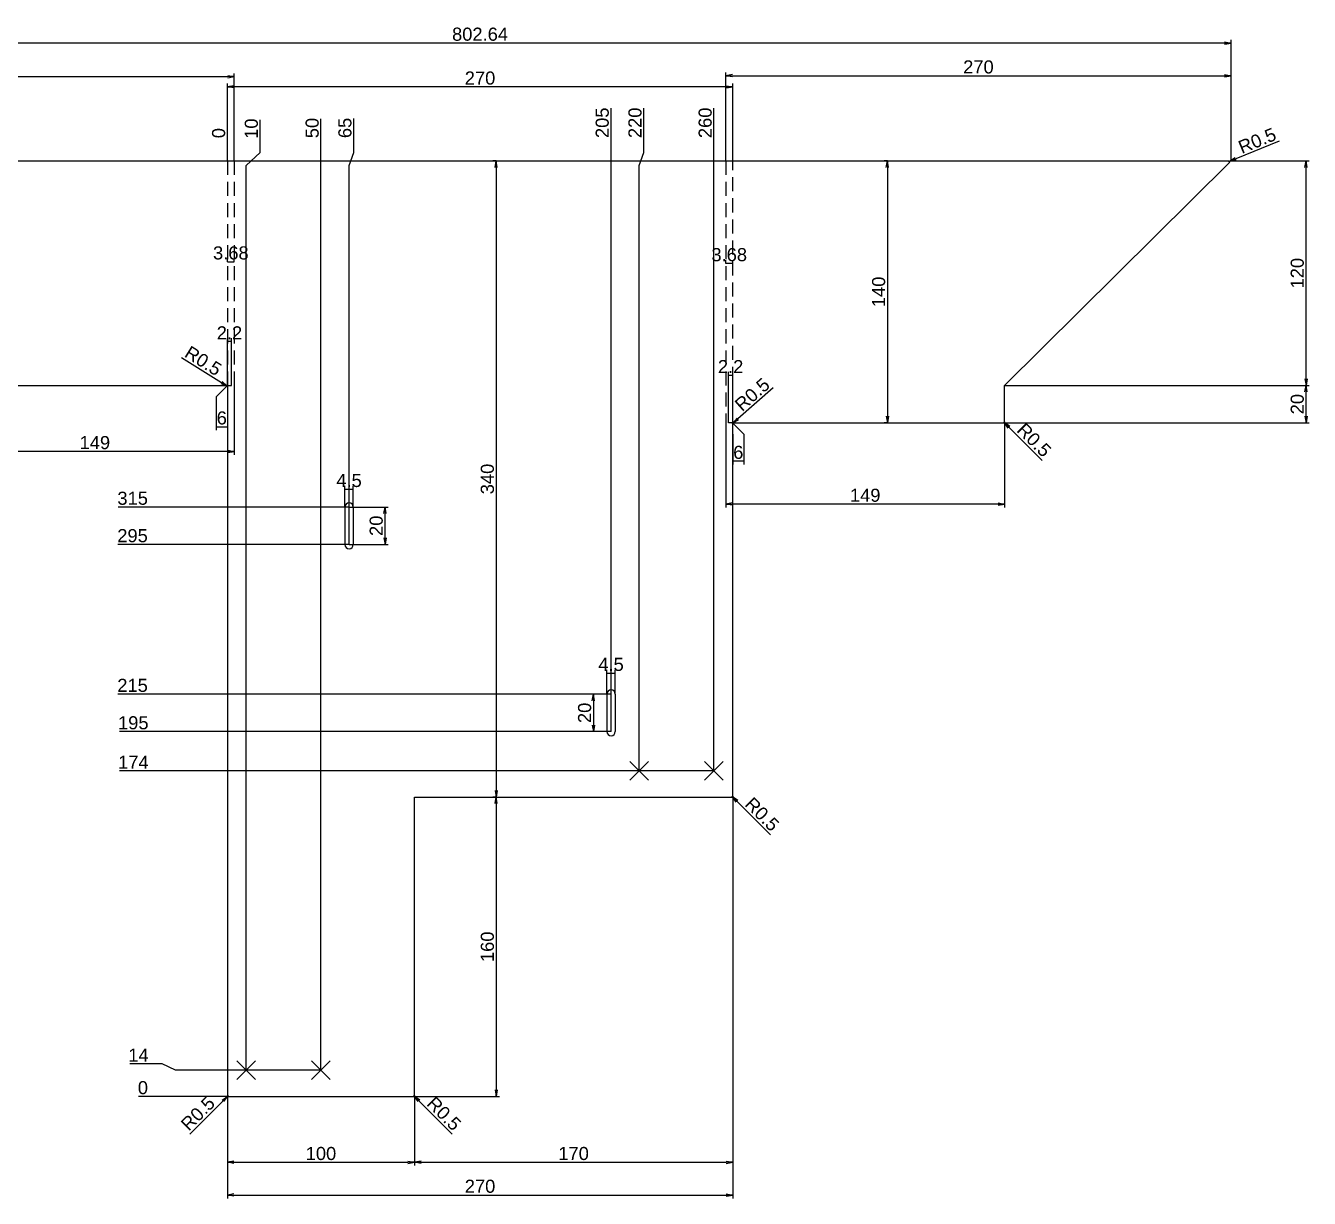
# Model space of a CAD drawing. Header units: inches. Extents: x -821 to 727, y -1701 to 746.
# Drawn here: x -258 to 428, y -1004 to -377 of the extents above; entities that cross this region are included whole.
import ezdxf

# ---------------------------------------------------------------- set-up
doc = ezdxf.new("R2010")
doc.units = ezdxf.units.IN
doc.header["$LTSCALE"] = 15
doc.header["$MEASUREMENT"] = 0
doc.header["$PDMODE"] = 3
doc.header["$PDSIZE"] = 5
doc.linetypes.add('DASHED', pattern=[0.75, 0.5, -0.25])
doc.layers.add('DIM', color=5, linetype='Continuous', lineweight=13)
doc.styles.get("Standard").update_dxf_attribs({"font": 'arial.ttf'})
doc.dimstyles.new('DIM', dxfattribs={"dimscale": 1.5, "dimtxt": 4, "dimasz": 2, "dimexe": 1, "dimexo": 0, "dimtad": 1, "dimdsep": 46, "dimtxsty": 'Standard', "dimblk": 'OPEN', "dimcen": 0, "dimclrd": 5, "dimclre": 5, "dimclrt": 2, "dimazin": 2, "dimtfac": 1, "dimtix": 1, "dimtmove": 0, "dimatfit": 3, "dimldrblk": 'OPEN', "dimfxl": 1, "dimtolj": 1, "dimtzin": 0, "dimlwd": 25, "dimlwe": 25, "dimarcsym": 0})

# ---------------------------------------------------------------- blocks, each defined once
blk = doc.blocks.new('_Open')
at = {"color": 0, "linetype": 'Continuous', "lineweight": -2}
for p, q in [((-1, 0.17), (0, 0)), ((-1, -0.17), (0, 0)), ((0, 0), (-1, 0))]:
    blk.add_line(p, q, dxfattribs=at)
blk = doc.blocks.new('*D170')
at = {"layer": 'Defpoints', "color": 0, "transparency": 16777216}
for p in [(-150.1, -569.76), (-149.67, -570.02)]:
    blk.add_point(p, dxfattribs=at)
at = {"layer": 'DIM', "color": 5, "lineweight": 25, "transparency": 16777216}
for p, q in [((-174.48, -554.65), (-153.07, -567.91)), ((-149.67, -570.02), (-150.1, -569.76))]:
    blk.add_line(p, q, dxfattribs=at)
blk.add_arc((-149.67, -570.02), 0.5, 135, 148.20747, dxfattribs=at)
at = {"layer": 'DIM', "color": 5, "lineweight": 25, "transparency": 16777216, "xscale": 3.5, "yscale": 3.5, "zscale": 3.5, "rotation": 328.2074655007674}
blk.add_blockref('_Open', (-150.1, -569.76), dxfattribs=at)
at = {"layer": 'DIM', "color": 2, "transparency": 16777216, "insert": (-162.8, -556.39), "char_height": 7, "attachment_point": 5, "rotation": 328.20747}
blk.add_mtext('\\A1;R0.5', dxfattribs=at)
blk = doc.blocks.new('*D171')
at = {"layer": 'Defpoints', "color": 0, "transparency": 16777216}
for p in [(-155.88, -575.52), (-149.88, -575.52), (-149.88, -591.59)]:
    blk.add_point(p, dxfattribs=at)
at = {"layer": 'DIM', "color": 5, "lineweight": 25, "transparency": 16777216}
for p, q in [((-155.88, -575.52), (-155.88, -593.34)), ((-149.88, -575.52), (-149.88, -593.34)), ((-155.88, -591.59), (-149.88, -591.59))]:
    blk.add_line(p, q, dxfattribs=at)
at = {"layer": 'DIM', "color": 2, "transparency": 16777216, "insert": (-152.88, -586.92), "char_height": 7, "attachment_point": 5}
blk.add_mtext('\\A1;6', dxfattribs=at)
blk = doc.blocks.new('*D172')
at = {"layer": 'Defpoints', "color": 0, "transparency": 16777216}
for p in [(-149.88, -546.03), (-149.88, -569.52), (-147.68, -569.52)]:
    blk.add_point(p, dxfattribs=at)
at = {"layer": 'DIM', "color": 5, "lineweight": 25, "transparency": 16777216}
for p, q in [((-149.88, -569.52), (-149.88, -544.28)), ((-147.68, -546.03), (-149.88, -546.03)), ((-147.68, -569.52), (-147.68, -544.28))]:
    blk.add_line(p, q, dxfattribs=at)
at = {"layer": 'DIM', "color": 2, "transparency": 16777216, "insert": (-148.78, -541.42), "char_height": 7, "attachment_point": 5}
blk.add_mtext('\\A1;2.2', dxfattribs=at)
blk = doc.blocks.new('*D173')
at = {"layer": 'Defpoints', "color": 0, "transparency": 16777216}
for p in [(120.29, -589.69), (119.91, -590.02)]:
    blk.add_point(p, dxfattribs=at)
at = {"layer": 'DIM', "color": 5, "lineweight": 25, "transparency": 16777216}
for p, q in [((141.81, -570.73), (122.91, -587.38)), ((119.91, -590.02), (120.29, -589.69))]:
    blk.add_line(p, q, dxfattribs=at)
blk.add_arc((119.91, -590.02), 0.5, 41.38544, 45, dxfattribs=at)
at = {"layer": 'DIM', "color": 5, "lineweight": 25, "transparency": 16777216, "xscale": 3.5, "yscale": 3.5, "zscale": 3.5, "rotation": 221.385436399889}
blk.add_blockref('_Open', (120.29, -589.69), dxfattribs=at)
at = {"layer": 'DIM', "color": 2, "transparency": 16777216, "insert": (130.59, -574.39), "char_height": 7, "attachment_point": 5, "rotation": 41.38544}
blk.add_mtext('\\A1;R0.5', dxfattribs=at)
blk = doc.blocks.new('*D174')
at = {"layer": 'Defpoints', "color": 0, "transparency": 16777216}
for p in [(120.12, -595.52), (126.12, -595.52), (120.12, -609.97)]:
    blk.add_point(p, dxfattribs=at)
at = {"layer": 'DIM', "color": 5, "lineweight": 25, "transparency": 16777216}
for p, q in [((120.12, -595.52), (120.12, -611.72)), ((126.12, -595.52), (126.12, -611.72)), ((126.12, -609.97), (120.12, -609.97))]:
    blk.add_line(p, q, dxfattribs=at)
at = {"layer": 'DIM', "color": 2, "transparency": 16777216, "insert": (123.12, -605.3), "char_height": 7, "attachment_point": 5}
blk.add_mtext('\\A1;6', dxfattribs=at)
blk = doc.blocks.new('*D175')
at = {"layer": 'Defpoints', "color": 0, "transparency": 16777216}
for p in [(120.12, -564.06), (117.92, -589.52), (120.12, -589.52)]:
    blk.add_point(p, dxfattribs=at)
at = {"layer": 'DIM', "color": 5, "lineweight": 25, "transparency": 16777216}
for p, q in [((117.92, -589.52), (117.92, -562.31)), ((120.12, -589.52), (120.12, -562.31)), ((117.92, -564.06), (120.12, -564.06))]:
    blk.add_line(p, q, dxfattribs=at)
at = {"layer": 'DIM', "color": 2, "transparency": 16777216, "insert": (119.02, -559.45), "char_height": 7, "attachment_point": 5}
blk.add_mtext('\\A1;2.2', dxfattribs=at)
blk = doc.blocks.new('*D176')
at = {"layer": 'Defpoints', "color": 0, "transparency": 16777216}
for p in [(-149.88, -503.41), (-146.2, -503.41), (-146.2, -503.41)]:
    blk.add_point(p, dxfattribs=at)
at = {"layer": 'DIM', "color": 5, "lineweight": 25, "transparency": 16777216}
for p, q in [((-149.88, -503.41), (-149.88, -501.66)), ((-149.88, -503.41), (-146.2, -503.41)), ((-146.2, -503.41), (-146.2, -501.66))]:
    blk.add_line(p, q, dxfattribs=at)
at = {"layer": 'DIM', "color": 2, "transparency": 16777216, "insert": (-148.04, -498.74), "char_height": 7, "attachment_point": 5}
blk.add_mtext('\\A1;3.68', dxfattribs=at)
blk = doc.blocks.new('*D177')
at = {"layer": 'Defpoints', "color": 0, "transparency": 16777216}
for p in [(116.44, -504.34), (116.44, -504.34), (120.12, -504.34)]:
    blk.add_point(p, dxfattribs=at)
at = {"layer": 'DIM', "color": 5, "lineweight": 25, "transparency": 16777216}
for p, q in [((116.44, -504.34), (116.44, -502.59)), ((120.12, -504.34), (116.44, -504.34)), ((120.12, -504.34), (120.12, -502.59))]:
    blk.add_line(p, q, dxfattribs=at)
at = {"layer": 'DIM', "color": 2, "transparency": 16777216, "insert": (118.28, -499.67), "char_height": 7, "attachment_point": 5}
blk.add_mtext('\\A1;3.68', dxfattribs=at)
blk = doc.blocks.new('*D180')
at = {"layer": 'Defpoints', "color": 0, "transparency": 16777216}
for p in [(385.22, -450.02), (385.69, -449.83)]:
    blk.add_point(p, dxfattribs=at)
at = {"layer": 'DIM', "color": 5, "lineweight": 25, "transparency": 16777216}
for p, q in [((412.21, -438.91), (388.92, -448.5)), ((385.22, -450.02), (385.69, -449.83))]:
    blk.add_line(p, q, dxfattribs=at)
at = {"layer": 'DIM', "color": 5, "lineweight": 25, "transparency": 16777216, "xscale": 3.5, "yscale": 3.5, "zscale": 3.5, "rotation": 202.3811297703529}
blk.add_blockref('_Open', (385.69, -449.83), dxfattribs=at)
at = {"layer": 'DIM', "color": 2, "transparency": 16777216, "insert": (400.41, -438.72), "char_height": 7, "attachment_point": 5, "rotation": 22.38113}
blk.add_mtext('\\A1;R0.5', dxfattribs=at)
blk = doc.blocks.new('*D181')
at = {"layer": 'Defpoints', "color": 0, "transparency": 16777216}
for p in [(264.94, -589.02), (265.29, -589.37)]:
    blk.add_point(p, dxfattribs=at)
at = {"layer": 'DIM', "color": 5, "lineweight": 25, "transparency": 16777216}
for p, q in [((264.94, -589.02), (265.29, -589.37)), ((285.57, -609.66), (267.77, -591.85))]:
    blk.add_line(p, q, dxfattribs=at)
at = {"layer": 'DIM', "color": 5, "lineweight": 25, "transparency": 16777216, "xscale": 3.5, "yscale": 3.5, "zscale": 3.5, "rotation": 135.0000000000046}
blk.add_blockref('_Open', (265.29, -589.37), dxfattribs=at)
at = {"layer": 'DIM', "color": 2, "transparency": 16777216, "insert": (281.21, -598.69), "char_height": 7, "attachment_point": 5, "rotation": 315}
blk.add_mtext('\\A1;R0.5', dxfattribs=at)
blk = doc.blocks.new('*D182')
at = {"layer": 'Defpoints', "color": 0, "transparency": 16777216}
for p in [(119.62, -789.02), (119.97, -789.37)]:
    blk.add_point(p, dxfattribs=at)
at = {"layer": 'DIM', "color": 5, "lineweight": 25, "transparency": 16777216}
for p, q in [((119.62, -789.02), (119.97, -789.37)), ((140.25, -809.66), (122.45, -791.85))]:
    blk.add_line(p, q, dxfattribs=at)
at = {"layer": 'DIM', "color": 5, "lineweight": 25, "transparency": 16777216, "xscale": 3.5, "yscale": 3.5, "zscale": 3.5, "rotation": 135.0000000000046}
blk.add_blockref('_Open', (119.97, -789.37), dxfattribs=at)
at = {"layer": 'DIM', "color": 2, "transparency": 16777216, "insert": (135.89, -798.69), "char_height": 7, "attachment_point": 5, "rotation": 315}
blk.add_mtext('\\A1;R0.5', dxfattribs=at)
blk = doc.blocks.new('*D183')
at = {"layer": 'Defpoints', "color": 0, "transparency": 16777216}
for p in [(-50.38, -949.02), (-50.03, -949.37)]:
    blk.add_point(p, dxfattribs=at)
at = {"layer": 'DIM', "color": 5, "lineweight": 25, "transparency": 16777216}
for p, q in [((-50.38, -949.02), (-50.03, -949.37)), ((-29.75, -969.66), (-47.55, -951.85))]:
    blk.add_line(p, q, dxfattribs=at)
at = {"layer": 'DIM', "color": 5, "lineweight": 25, "transparency": 16777216, "xscale": 3.5, "yscale": 3.5, "zscale": 3.5, "rotation": 135.0000000000046}
blk.add_blockref('_Open', (-50.03, -949.37), dxfattribs=at)
at = {"layer": 'DIM', "color": 2, "transparency": 16777216, "insert": (-34.11, -958.69), "char_height": 7, "attachment_point": 5, "rotation": 315}
blk.add_mtext('\\A1;R0.5', dxfattribs=at)
blk = doc.blocks.new('*D184')
at = {"layer": 'Defpoints', "color": 0, "transparency": 16777216}
for p in [(-149.73, -949.37), (-149.38, -949.02)]:
    blk.add_point(p, dxfattribs=at)
at = {"layer": 'DIM', "color": 5, "lineweight": 25, "transparency": 16777216}
for p, q in [((-170.02, -969.66), (-152.21, -951.85)), ((-149.38, -949.02), (-149.73, -949.37))]:
    blk.add_line(p, q, dxfattribs=at)
at = {"layer": 'DIM', "color": 5, "lineweight": 25, "transparency": 16777216, "xscale": 3.5, "yscale": 3.5, "zscale": 3.5, "rotation": 44.99999999999536}
blk.add_blockref('_Open', (-149.73, -949.37), dxfattribs=at)
at = {"layer": 'DIM', "color": 2, "transparency": 16777216, "insert": (-165.65, -958.69), "char_height": 7, "attachment_point": 5, "rotation": 45}
blk.add_mtext('\\A1;R0.5', dxfattribs=at)
blk = doc.blocks.new('*D186')
at = {"layer": 'Defpoints', "color": 0, "transparency": 16777216}
for p in [(-82.63, -625.01), (-87.13, -634.52), (-82.63, -634.52)]:
    blk.add_point(p, dxfattribs=at)
at = {"layer": 'DIM', "color": 5, "lineweight": 25, "transparency": 16777216}
for p, q in [((-87.13, -634.52), (-87.13, -623.26)), ((-82.63, -634.52), (-82.63, -623.26)), ((-87.13, -625.01), (-82.63, -625.01))]:
    blk.add_line(p, q, dxfattribs=at)
at = {"layer": 'DIM', "color": 2, "transparency": 16777216, "insert": (-84.88, -620.36), "char_height": 7, "attachment_point": 5}
blk.add_mtext('\\A1;4.5', dxfattribs=at)
blk = doc.blocks.new('*D187')
at = {"layer": 'Defpoints', "color": 0, "transparency": 16777216}
for p in [(57.37, -723.28), (52.87, -734.52), (57.37, -734.52)]:
    blk.add_point(p, dxfattribs=at)
at = {"layer": 'DIM', "color": 5, "lineweight": 25, "transparency": 16777216}
for p, q in [((52.87, -734.52), (52.87, -721.53)), ((52.87, -723.28), (57.37, -723.28)), ((57.37, -734.52), (57.37, -721.53))]:
    blk.add_line(p, q, dxfattribs=at)
at = {"layer": 'DIM', "color": 2, "transparency": 16777216, "insert": (55.12, -718.63), "char_height": 7, "attachment_point": 5}
blk.add_mtext('\\A1;4.5', dxfattribs=at)
blk = doc.blocks.new('*D188')
at = {"layer": 'Defpoints', "color": 0, "transparency": 16777216}
for p in [(-191.65, -949.52), (-149.88, -949.52), (-149.38, -949.52)]:
    blk.add_point(p, dxfattribs=at)
at = {"layer": 'DIM', "color": 5, "lineweight": 25, "transparency": 16777216}
blk.add_line((-149.38, -949.52), (-197.31, -949.52), dxfattribs=at)
at = {"layer": 'DIM', "color": 2, "transparency": 16777216, "insert": (-195.02, -944.85), "char_height": 7, "attachment_point": 5}
blk.add_mtext('\\A1;0', dxfattribs=at)
blk = doc.blocks.new('*D189')
at = {"layer": 'Defpoints', "color": 0, "transparency": 16777216}
for p in [(-191.65, -775.52), (110.12, -775.52), (-149.88, -949.52)]:
    blk.add_point(p, dxfattribs=at)
at = {"layer": 'DIM', "color": 5, "lineweight": 25, "transparency": 16777216}
blk.add_line((110.12, -775.52), (-207.52, -775.52), dxfattribs=at)
at = {"layer": 'DIM', "color": 2, "transparency": 16777216, "insert": (-200.13, -770.91), "char_height": 7, "attachment_point": 5}
blk.add_mtext('\\A1;174', dxfattribs=at)
blk = doc.blocks.new('*D190')
at = {"layer": 'Defpoints', "color": 0, "transparency": 16777216}
for p in [(-191.65, -754.52), (55.12, -754.52), (-149.88, -949.52)]:
    blk.add_point(p, dxfattribs=at)
at = {"layer": 'DIM', "color": 5, "lineweight": 25, "transparency": 16777216}
blk.add_line((55.12, -754.52), (-207.6, -754.52), dxfattribs=at)
at = {"layer": 'DIM', "color": 2, "transparency": 16777216, "insert": (-200.17, -749.85), "char_height": 7, "attachment_point": 5}
blk.add_mtext('\\A1;195', dxfattribs=at)
blk = doc.blocks.new('*D191')
at = {"layer": 'Defpoints', "color": 0, "transparency": 16777216}
for p in [(-191.65, -734.52), (55.12, -734.52), (-149.88, -949.52)]:
    blk.add_point(p, dxfattribs=at)
at = {"layer": 'DIM', "color": 5, "lineweight": 25, "transparency": 16777216}
blk.add_line((55.12, -734.52), (-208.38, -734.52), dxfattribs=at)
at = {"layer": 'DIM', "color": 2, "transparency": 16777216, "insert": (-200.56, -729.85), "char_height": 7, "attachment_point": 5}
blk.add_mtext('\\A1;215', dxfattribs=at)
blk = doc.blocks.new('*D192')
at = {"layer": 'Defpoints', "color": 0, "transparency": 16777216}
for p in [(-191.65, -654.52), (-84.88, -654.52), (-149.88, -949.52)]:
    blk.add_point(p, dxfattribs=at)
at = {"layer": 'DIM', "color": 5, "lineweight": 25, "transparency": 16777216}
blk.add_line((-84.88, -654.52), (-208.38, -654.52), dxfattribs=at)
at = {"layer": 'DIM', "color": 2, "transparency": 16777216, "insert": (-200.56, -649.85), "char_height": 7, "attachment_point": 5}
blk.add_mtext('\\A1;295', dxfattribs=at)
blk = doc.blocks.new('*D193')
at = {"layer": 'Defpoints', "color": 0, "transparency": 16777216}
for p in [(-191.65, -634.52), (-84.88, -634.52), (-149.88, -949.52)]:
    blk.add_point(p, dxfattribs=at)
at = {"layer": 'DIM', "color": 5, "lineweight": 25, "transparency": 16777216}
blk.add_line((-84.88, -634.52), (-208.26, -634.52), dxfattribs=at)
at = {"layer": 'DIM', "color": 2, "transparency": 16777216, "insert": (-200.5, -629.85), "char_height": 7, "attachment_point": 5}
blk.add_mtext('\\A1;315', dxfattribs=at)
blk = doc.blocks.new('*D202')
at = {"layer": 'Defpoints', "color": 0, "transparency": 16777216}
for p in [(-149.88, -438.06), (-149.88, -449.52), (-149.88, -949.52)]:
    blk.add_point(p, dxfattribs=at)
at = {"layer": 'DIM', "color": 5, "lineweight": 25, "transparency": 16777216}
blk.add_line((-149.88, -449.52), (-149.88, -432.4), dxfattribs=at)
at = {"layer": 'DIM', "color": 2, "transparency": 16777216, "insert": (-154.55, -434.68), "char_height": 7, "attachment_point": 5, "rotation": 90}
blk.add_mtext('\\A1;0', dxfattribs=at)
blk = doc.blocks.new('*D203')
at = {"layer": 'Defpoints', "color": 0, "transparency": 16777216}
for p in [(-132.38, -438.06), (-139.88, -935.52), (-149.88, -949.52)]:
    blk.add_point(p, dxfattribs=at)
at = {"layer": 'DIM', "color": 5, "lineweight": 25, "transparency": 16777216}
for p, q in [((-132.38, -445.06), (-132.38, -427.62)), ((-139.88, -452.06), (-132.38, -445.06)), ((-139.88, -935.52), (-139.88, -452.06))]:
    blk.add_line(p, q, dxfattribs=at)
at = {"layer": 'DIM', "color": 2, "transparency": 16777216, "insert": (-137.05, -432.29), "char_height": 7, "attachment_point": 5, "rotation": 90}
blk.add_mtext('\\A1;10', dxfattribs=at)
blk = doc.blocks.new('*D204')
at = {"layer": 'Defpoints', "color": 0, "transparency": 16777216}
for p in [(-99.88, -438.06), (-99.88, -935.52), (-149.88, -949.52)]:
    blk.add_point(p, dxfattribs=at)
at = {"layer": 'DIM', "color": 5, "lineweight": 25, "transparency": 16777216}
blk.add_line((-99.88, -935.52), (-99.88, -426.96), dxfattribs=at)
at = {"layer": 'DIM', "color": 2, "transparency": 16777216, "insert": (-104.55, -431.96), "char_height": 7, "attachment_point": 5, "rotation": 90}
blk.add_mtext('\\A1;50', dxfattribs=at)
blk = doc.blocks.new('*D205')
at = {"layer": 'Defpoints', "color": 0, "transparency": 16777216}
for p in [(-82.38, -438.06), (-84.88, -654.52), (-149.88, -949.52)]:
    blk.add_point(p, dxfattribs=at)
at = {"layer": 'DIM', "color": 5, "lineweight": 25, "transparency": 16777216}
for p, q in [((-82.38, -445.06), (-82.38, -426.85)), ((-84.88, -452.06), (-82.38, -445.06)), ((-84.88, -654.52), (-84.88, -452.06))]:
    blk.add_line(p, q, dxfattribs=at)
at = {"layer": 'DIM', "color": 2, "transparency": 16777216, "insert": (-87.05, -431.91), "char_height": 7, "attachment_point": 5, "rotation": 90}
blk.add_mtext('\\A1;65', dxfattribs=at)
blk = doc.blocks.new('*D206')
at = {"layer": 'Defpoints', "color": 0, "transparency": 16777216}
for p in [(55.12, -438.06), (55.12, -754.52), (-149.88, -949.52)]:
    blk.add_point(p, dxfattribs=at)
at = {"layer": 'DIM', "color": 5, "lineweight": 25, "transparency": 16777216}
blk.add_line((55.12, -754.52), (55.12, -421.33), dxfattribs=at)
at = {"layer": 'DIM', "color": 2, "transparency": 16777216, "insert": (50.45, -429.15), "char_height": 7, "attachment_point": 5, "rotation": 90}
blk.add_mtext('\\A1;205', dxfattribs=at)
blk = doc.blocks.new('*D207')
at = {"layer": 'Defpoints', "color": 0, "transparency": 16777216}
for p in [(72.62, -438.06), (70.12, -775.52), (-149.88, -949.52)]:
    blk.add_point(p, dxfattribs=at)
at = {"layer": 'DIM', "color": 5, "lineweight": 25, "transparency": 16777216}
for p, q in [((72.62, -445.06), (72.62, -421.4)), ((70.12, -452.06), (72.62, -445.06)), ((70.12, -775.52), (70.12, -452.06))]:
    blk.add_line(p, q, dxfattribs=at)
at = {"layer": 'DIM', "color": 2, "transparency": 16777216, "insert": (67.95, -429.18), "char_height": 7, "attachment_point": 5, "rotation": 90}
blk.add_mtext('\\A1;220', dxfattribs=at)
blk = doc.blocks.new('*D208')
at = {"layer": 'Defpoints', "color": 0, "transparency": 16777216}
for p in [(110.12, -438.06), (110.12, -775.52), (-149.88, -949.52)]:
    blk.add_point(p, dxfattribs=at)
at = {"layer": 'DIM', "color": 5, "lineweight": 25, "transparency": 16777216}
blk.add_line((110.12, -775.52), (110.12, -421.4), dxfattribs=at)
at = {"layer": 'DIM', "color": 2, "transparency": 16777216, "insert": (105.45, -429.18), "char_height": 7, "attachment_point": 5, "rotation": 90}
blk.add_mtext('\\A1;260', dxfattribs=at)
blk = doc.blocks.new('*D209')
at = {"layer": 'Defpoints', "color": 0, "transparency": 16777216}
for p in [(-6.27, -449.52), (-6.27, -789.52), (-6.27, -789.52)]:
    blk.add_point(p, dxfattribs=at)
at = {"layer": 'DIM', "color": 5, "lineweight": 25, "transparency": 16777216}
for p, q in [((-6.27, -449.52), (-8.02, -449.52)), ((-6.27, -453.02), (-6.27, -786.02)), ((-6.27, -789.52), (-8.02, -789.52))]:
    blk.add_line(p, q, dxfattribs=at)
at = {"layer": 'DIM', "color": 5, "lineweight": 25, "transparency": 16777216, "xscale": 3.5, "yscale": 3.5, "zscale": 3.5}
for p, rotation in [((-6.27, -449.52), 90), ((-6.27, -789.52), 270)]:
    blk.add_blockref('_Open', p, dxfattribs=dict(at, rotation=rotation))
at = {"layer": 'DIM', "color": 2, "transparency": 16777216, "insert": (-10.94, -619.52), "char_height": 7, "attachment_point": 5, "rotation": 90}
blk.add_mtext('\\A1;340', dxfattribs=at)
blk = doc.blocks.new('*D210')
at = {"layer": 'Defpoints', "color": 0, "transparency": 16777216}
for p in [(-6.27, -789.52), (-50.38, -949.52), (-6.27, -949.52)]:
    blk.add_point(p, dxfattribs=at)
at = {"layer": 'DIM', "color": 5, "lineweight": 25, "transparency": 16777216}
for p, q in [((-6.27, -789.52), (-8.02, -789.52)), ((-6.27, -793.02), (-6.27, -946.02)), ((-50.38, -949.52), (-4.52, -949.52))]:
    blk.add_line(p, q, dxfattribs=at)
at = {"layer": 'DIM', "color": 5, "lineweight": 25, "transparency": 16777216, "xscale": 3.5, "yscale": 3.5, "zscale": 3.5}
for p, rotation in [((-6.27, -789.52), 90), ((-6.27, -949.52), 270)]:
    blk.add_blockref('_Open', p, dxfattribs=dict(at, rotation=rotation))
at = {"layer": 'DIM', "color": 2, "transparency": 16777216, "insert": (-10.93, -869.52), "char_height": 7, "attachment_point": 5, "rotation": 90}
blk.add_mtext('\\A1;160', dxfattribs=at)
blk = doc.blocks.new('*D211')
at = {"layer": 'Defpoints', "color": 0, "transparency": 16777216}
for p in [(-191.65, -932.02), (-99.88, -935.52), (-149.88, -949.52)]:
    blk.add_point(p, dxfattribs=at)
at = {"layer": 'DIM', "color": 5, "lineweight": 25, "transparency": 16777216}
for p, q in [((-184.65, -932.02), (-202.08, -932.02)), ((-177.65, -935.52), (-184.65, -932.02)), ((-99.88, -935.52), (-177.65, -935.52))]:
    blk.add_line(p, q, dxfattribs=at)
at = {"layer": 'DIM', "color": 2, "transparency": 16777216, "insert": (-197.41, -927.41), "char_height": 7, "attachment_point": 5}
blk.add_mtext('\\A1;14', dxfattribs=at)
blk = doc.blocks.new('*D212')
at = {"layer": 'Defpoints', "color": 0, "transparency": 16777216}
for p in [(-149.88, -949.02), (-49.88, -949.02), (-49.88, -984.71)]:
    blk.add_point(p, dxfattribs=at)
at = {"layer": 'DIM', "color": 5, "lineweight": 25, "transparency": 16777216}
for p, q in [((-149.88, -949.02), (-149.88, -986.46)), ((-49.88, -949.02), (-49.88, -986.46)), ((-146.38, -984.71), (-53.38, -984.71))]:
    blk.add_line(p, q, dxfattribs=at)
at = {"layer": 'DIM', "color": 5, "lineweight": 25, "transparency": 16777216, "xscale": 3.5, "yscale": 3.5, "zscale": 3.5, "rotation": 180}
blk.add_blockref('_Open', (-149.88, -984.71), dxfattribs=at)
at = {"layer": 'DIM', "color": 5, "lineweight": 25, "transparency": 16777216, "xscale": 3.5, "yscale": 3.5, "zscale": 3.5}
blk.add_blockref('_Open', (-49.88, -984.71), dxfattribs=at)
at = {"layer": 'DIM', "color": 2, "transparency": 16777216, "insert": (-99.88, -980.04), "char_height": 7, "attachment_point": 5}
blk.add_mtext('\\A1;100', dxfattribs=at)
blk = doc.blocks.new('*D213')
at = {"layer": 'Defpoints', "color": 0, "transparency": 16777216}
for p in [(120.12, -789.02), (-49.88, -949.02), (120.12, -984.71)]:
    blk.add_point(p, dxfattribs=at)
at = {"layer": 'DIM', "color": 5, "lineweight": 25, "transparency": 16777216}
for p, q in [((120.12, -789.02), (120.12, -986.46)), ((-49.88, -949.02), (-49.88, -986.46)), ((-46.38, -984.71), (116.62, -984.71))]:
    blk.add_line(p, q, dxfattribs=at)
at = {"layer": 'DIM', "color": 5, "lineweight": 25, "transparency": 16777216, "xscale": 3.5, "yscale": 3.5, "zscale": 3.5, "rotation": 180}
blk.add_blockref('_Open', (-49.88, -984.71), dxfattribs=at)
at = {"layer": 'DIM', "color": 5, "lineweight": 25, "transparency": 16777216, "xscale": 3.5, "yscale": 3.5, "zscale": 3.5}
blk.add_blockref('_Open', (120.12, -984.71), dxfattribs=at)
at = {"layer": 'DIM', "color": 2, "transparency": 16777216, "insert": (35.12, -980.04), "char_height": 7, "attachment_point": 5}
blk.add_mtext('\\A1;170', dxfattribs=at)
blk = doc.blocks.new('*D214')
at = {"layer": 'Defpoints', "color": 0, "transparency": 16777216}
for p in [(120.12, -789.02), (-149.88, -949.02), (120.12, -1002.21)]:
    blk.add_point(p, dxfattribs=at)
at = {"layer": 'DIM', "color": 5, "lineweight": 25, "transparency": 16777216}
for p, q in [((120.12, -789.02), (120.12, -1003.96)), ((-149.88, -949.02), (-149.88, -1003.96)), ((-146.38, -1002.21), (116.62, -1002.21))]:
    blk.add_line(p, q, dxfattribs=at)
at = {"layer": 'DIM', "color": 5, "lineweight": 25, "transparency": 16777216, "xscale": 3.5, "yscale": 3.5, "zscale": 3.5, "rotation": 180}
blk.add_blockref('_Open', (-149.88, -1002.21), dxfattribs=at)
at = {"layer": 'DIM', "color": 5, "lineweight": 25, "transparency": 16777216, "xscale": 3.5, "yscale": 3.5, "zscale": 3.5}
blk.add_blockref('_Open', (120.12, -1002.21), dxfattribs=at)
at = {"layer": 'DIM', "color": 2, "transparency": 16777216, "insert": (-14.88, -997.54), "char_height": 7, "attachment_point": 5}
blk.add_mtext('\\A1;270', dxfattribs=at)
blk = doc.blocks.new('*D215')
at = {"layer": 'Defpoints', "color": 0, "transparency": 16777216}
for p in [(386.44, -404.01), (116.44, -449.52), (386.44, -449.52)]:
    blk.add_point(p, dxfattribs=at)
at = {"layer": 'DIM', "color": 5, "lineweight": 25, "transparency": 16777216}
for p, q in [((116.44, -449.52), (116.44, -402.26)), ((119.94, -404.01), (382.94, -404.01)), ((386.44, -449.52), (386.44, -402.26))]:
    blk.add_line(p, q, dxfattribs=at)
at = {"layer": 'DIM', "color": 5, "lineweight": 25, "transparency": 16777216, "xscale": 3.5, "yscale": 3.5, "zscale": 3.5, "rotation": 180}
blk.add_blockref('_Open', (116.44, -404.01), dxfattribs=at)
at = {"layer": 'DIM', "color": 5, "lineweight": 25, "transparency": 16777216, "xscale": 3.5, "yscale": 3.5, "zscale": 3.5}
blk.add_blockref('_Open', (386.44, -404.01), dxfattribs=at)
at = {"layer": 'DIM', "color": 2, "transparency": 16777216, "insert": (251.44, -399.34), "char_height": 7, "attachment_point": 5}
blk.add_mtext('\\A1;270', dxfattribs=at)
blk = doc.blocks.new('*D216')
at = {"layer": 'Defpoints', "color": 0, "transparency": 16777216}
for p in [(-149.88, -409.96), (-149.88, -449.52), (120.12, -449.52)]:
    blk.add_point(p, dxfattribs=at)
at = {"layer": 'DIM', "color": 5, "lineweight": 25, "transparency": 16777216}
for p, q in [((-149.88, -449.52), (-149.88, -408.21)), ((116.62, -409.96), (-146.38, -409.96)), ((120.12, -449.52), (120.12, -408.21))]:
    blk.add_line(p, q, dxfattribs=at)
at = {"layer": 'DIM', "color": 5, "lineweight": 25, "transparency": 16777216, "xscale": 3.5, "yscale": 3.5, "zscale": 3.5, "rotation": 180}
blk.add_blockref('_Open', (-149.88, -409.96), dxfattribs=at)
at = {"layer": 'DIM', "color": 5, "lineweight": 25, "transparency": 16777216, "xscale": 3.5, "yscale": 3.5, "zscale": 3.5}
blk.add_blockref('_Open', (120.12, -409.96), dxfattribs=at)
at = {"layer": 'DIM', "color": 2, "transparency": 16777216, "insert": (-14.88, -405.29), "char_height": 7, "attachment_point": 5}
blk.add_mtext('\\A1;270', dxfattribs=at)
blk = doc.blocks.new('*D217')
at = {"layer": 'Defpoints', "color": 0, "transparency": 16777216}
for p in [(-416.2, -386.51), (-416.2, -449.52), (386.44, -449.52)]:
    blk.add_point(p, dxfattribs=at)
at = {"layer": 'DIM', "color": 5, "lineweight": 25, "transparency": 16777216}
for p, q in [((-416.2, -449.52), (-416.2, -384.76)), ((382.94, -386.51), (-412.7, -386.51)), ((386.44, -449.52), (386.44, -384.76))]:
    blk.add_line(p, q, dxfattribs=at)
at = {"layer": 'DIM', "color": 5, "lineweight": 25, "transparency": 16777216, "xscale": 3.5, "yscale": 3.5, "zscale": 3.5, "rotation": 180}
blk.add_blockref('_Open', (-416.2, -386.51), dxfattribs=at)
at = {"layer": 'DIM', "color": 5, "lineweight": 25, "transparency": 16777216, "xscale": 3.5, "yscale": 3.5, "zscale": 3.5}
blk.add_blockref('_Open', (386.44, -386.51), dxfattribs=at)
at = {"layer": 'DIM', "color": 2, "transparency": 16777216, "insert": (-14.88, -381.84), "char_height": 7, "attachment_point": 5}
blk.add_mtext('\\A1;802.64', dxfattribs=at)
blk = doc.blocks.new('*D218')
at = {"layer": 'Defpoints', "color": 0, "transparency": 16777216}
for p in [(-146.2, -404.49), (-416.2, -449.52), (-146.2, -449.52)]:
    blk.add_point(p, dxfattribs=at)
at = {"layer": 'DIM', "color": 5, "lineweight": 25, "transparency": 16777216}
for p, q in [((-416.2, -449.52), (-416.2, -402.74)), ((-412.7, -404.49), (-149.7, -404.49)), ((-146.2, -449.52), (-146.2, -402.74))]:
    blk.add_line(p, q, dxfattribs=at)
at = {"layer": 'DIM', "color": 5, "lineweight": 25, "transparency": 16777216, "xscale": 3.5, "yscale": 3.5, "zscale": 3.5, "rotation": 180}
blk.add_blockref('_Open', (-416.2, -404.49), dxfattribs=at)
at = {"layer": 'DIM', "color": 5, "lineweight": 25, "transparency": 16777216, "xscale": 3.5, "yscale": 3.5, "zscale": 3.5}
blk.add_blockref('_Open', (-146.2, -404.49), dxfattribs=at)
at = {"layer": 'DIM', "color": 2, "transparency": 16777216, "insert": (-281.2, -399.83), "char_height": 7, "attachment_point": 5}
blk.add_mtext('\\A1;270', dxfattribs=at)
blk = doc.blocks.new('*D219')
at = {"layer": 'Defpoints', "color": 0, "transparency": 16777216}
for p in [(-295.2, -569.52), (-146.2, -569.52), (-295.2, -604.78)]:
    blk.add_point(p, dxfattribs=at)
at = {"layer": 'DIM', "color": 5, "lineweight": 25, "transparency": 16777216}
for p, q in [((-295.2, -569.52), (-295.2, -606.53)), ((-146.2, -569.52), (-146.2, -606.53)), ((-149.7, -604.78), (-291.7, -604.78))]:
    blk.add_line(p, q, dxfattribs=at)
at = {"layer": 'DIM', "color": 5, "lineweight": 25, "transparency": 16777216, "xscale": 3.5, "yscale": 3.5, "zscale": 3.5, "rotation": 180}
blk.add_blockref('_Open', (-295.2, -604.78), dxfattribs=at)
at = {"layer": 'DIM', "color": 5, "lineweight": 25, "transparency": 16777216, "xscale": 3.5, "yscale": 3.5, "zscale": 3.5}
blk.add_blockref('_Open', (-146.2, -604.78), dxfattribs=at)
at = {"layer": 'DIM', "color": 2, "transparency": 16777216, "insert": (-220.7, -600.11), "char_height": 7, "attachment_point": 5}
blk.add_mtext('\\A1;149', dxfattribs=at)
blk = doc.blocks.new('*D221')
at = {"layer": 'Defpoints', "color": 0, "transparency": 16777216}
for p in [(265.44, -569.52), (426.51, -569.52), (264.94, -589.52)]:
    blk.add_point(p, dxfattribs=at)
at = {"layer": 'DIM', "color": 5, "lineweight": 25, "transparency": 16777216}
for p, q in [((265.44, -569.52), (428.26, -569.52)), ((426.51, -586.02), (426.51, -573.02)), ((264.94, -589.52), (428.26, -589.52))]:
    blk.add_line(p, q, dxfattribs=at)
at = {"layer": 'DIM', "color": 5, "lineweight": 25, "transparency": 16777216, "xscale": 3.5, "yscale": 3.5, "zscale": 3.5}
for p, rotation in [((426.51, -569.52), 90), ((426.51, -589.52), 270)]:
    blk.add_blockref('_Open', p, dxfattribs=dict(at, rotation=rotation))
at = {"layer": 'DIM', "color": 2, "transparency": 16777216, "insert": (421.84, -579.52), "char_height": 7, "attachment_point": 5, "rotation": 90}
blk.add_mtext('\\A1;20', dxfattribs=at)
blk = doc.blocks.new('*D222')
at = {"layer": 'Defpoints', "color": 0, "transparency": 16777216}
for p in [(386.44, -449.52), (426.51, -449.52), (265.44, -569.52)]:
    blk.add_point(p, dxfattribs=at)
at = {"layer": 'DIM', "color": 5, "lineweight": 25, "transparency": 16777216}
for p, q in [((386.44, -449.52), (428.26, -449.52)), ((426.51, -566.02), (426.51, -453.02)), ((265.44, -569.52), (428.26, -569.52))]:
    blk.add_line(p, q, dxfattribs=at)
at = {"layer": 'DIM', "color": 5, "lineweight": 25, "transparency": 16777216, "xscale": 3.5, "yscale": 3.5, "zscale": 3.5}
for p, rotation in [((426.51, -449.52), 90), ((426.51, -569.52), 270)]:
    blk.add_blockref('_Open', p, dxfattribs=dict(at, rotation=rotation))
at = {"layer": 'DIM', "color": 2, "transparency": 16777216, "insert": (421.84, -509.52), "char_height": 7, "attachment_point": 5, "rotation": 90}
blk.add_mtext('\\A1;120', dxfattribs=at)
blk = doc.blocks.new('*D223')
at = {"layer": 'Defpoints', "color": 0, "transparency": 16777216}
for p in [(116.44, -589.52), (265.44, -589.02), (116.44, -632.92)]:
    blk.add_point(p, dxfattribs=at)
at = {"layer": 'DIM', "color": 5, "lineweight": 25, "transparency": 16777216}
for p, q in [((116.44, -589.52), (116.44, -634.67)), ((265.44, -589.02), (265.44, -634.67)), ((261.94, -632.92), (119.94, -632.92))]:
    blk.add_line(p, q, dxfattribs=at)
at = {"layer": 'DIM', "color": 5, "lineweight": 25, "transparency": 16777216, "xscale": 3.5, "yscale": 3.5, "zscale": 3.5, "rotation": 180}
blk.add_blockref('_Open', (116.44, -632.92), dxfattribs=at)
at = {"layer": 'DIM', "color": 5, "lineweight": 25, "transparency": 16777216, "xscale": 3.5, "yscale": 3.5, "zscale": 3.5}
blk.add_blockref('_Open', (265.44, -632.92), dxfattribs=at)
at = {"layer": 'DIM', "color": 2, "transparency": 16777216, "insert": (190.94, -628.25), "char_height": 7, "attachment_point": 5}
blk.add_mtext('\\A1;149', dxfattribs=at)
blk = doc.blocks.new('*D224')
at = {"layer": 'Defpoints', "color": 0, "transparency": 16777216}
for p in [(-84.88, -634.52), (-65.66, -634.52), (-84.88, -654.52)]:
    blk.add_point(p, dxfattribs=at)
at = {"layer": 'DIM', "color": 5, "lineweight": 25, "transparency": 16777216}
for p, q in [((-84.88, -634.52), (-63.91, -634.52)), ((-65.66, -651.02), (-65.66, -638.02)), ((-84.88, -654.52), (-63.91, -654.52))]:
    blk.add_line(p, q, dxfattribs=at)
at = {"layer": 'DIM', "color": 5, "lineweight": 25, "transparency": 16777216, "xscale": 3.5, "yscale": 3.5, "zscale": 3.5}
for p, rotation in [((-65.66, -634.52), 90), ((-65.66, -654.52), 270)]:
    blk.add_blockref('_Open', p, dxfattribs=dict(at, rotation=rotation))
at = {"layer": 'DIM', "color": 2, "transparency": 16777216, "insert": (-70.33, -644.52), "char_height": 7, "attachment_point": 5, "rotation": 90}
blk.add_mtext('\\A1;20', dxfattribs=at)
blk = doc.blocks.new('*D225')
at = {"layer": 'Defpoints', "color": 0, "transparency": 16777216}
for p in [(55.12, -734.52), (45.69, -754.52), (55.12, -754.52)]:
    blk.add_point(p, dxfattribs=at)
at = {"layer": 'DIM', "color": 5, "lineweight": 25, "transparency": 16777216}
for p, q in [((55.12, -734.52), (43.94, -734.52)), ((45.69, -738.02), (45.69, -751.02)), ((55.12, -754.52), (43.94, -754.52))]:
    blk.add_line(p, q, dxfattribs=at)
at = {"layer": 'DIM', "color": 5, "lineweight": 25, "transparency": 16777216, "xscale": 3.5, "yscale": 3.5, "zscale": 3.5}
for p, rotation in [((45.69, -734.52), 90), ((45.69, -754.52), 270)]:
    blk.add_blockref('_Open', p, dxfattribs=dict(at, rotation=rotation))
at = {"layer": 'DIM', "color": 2, "transparency": 16777216, "insert": (41.02, -744.52), "char_height": 7, "attachment_point": 5, "rotation": 90}
blk.add_mtext('\\A1;20', dxfattribs=at)
blk = doc.blocks.new('*D226')
at = {"layer": 'Defpoints', "color": 0, "transparency": 16777216}
for p in [(202.81, -449.52), (202.81, -589.52), (202.81, -589.52)]:
    blk.add_point(p, dxfattribs=at)
at = {"layer": 'DIM', "color": 5, "lineweight": 25, "transparency": 16777216}
for p, q in [((202.81, -449.52), (201.06, -449.52)), ((202.81, -453.02), (202.81, -586.02)), ((202.81, -589.52), (201.06, -589.52))]:
    blk.add_line(p, q, dxfattribs=at)
at = {"layer": 'DIM', "color": 5, "lineweight": 25, "transparency": 16777216, "xscale": 3.5, "yscale": 3.5, "zscale": 3.5}
for p, rotation in [((202.81, -449.52), 90), ((202.81, -589.52), 270)]:
    blk.add_blockref('_Open', p, dxfattribs=dict(at, rotation=rotation))
at = {"layer": 'DIM', "color": 2, "transparency": 16777216, "insert": (198.14, -519.52), "char_height": 7, "attachment_point": 5, "rotation": 90}
blk.add_mtext('\\A1;140', dxfattribs=at)

msp = doc.modelspace()

# ---------------------------------------------------------------- linework, layer by layer
for p, q in [((-414.987, -449.521), (385.225, -449.521)), ((265.439, -569.521), (385.577, -450.376)), ((-295.201, -569.521), (-149.881, -569.521)), ((-149.881, -569.521), (-149.881, -949.021)), ((265.439, -589.021), (265.439, -569.521)), ((120.119, -789.021), (120.119, -589.521)), ((120.119, -589.521), (264.939, -589.521)), ((-87.131, -634.521), (-87.131, -654.521)), ((-82.631, -634.521), (-82.631, -654.521)), ((52.869, -734.521), (52.869, -754.521)), ((57.369, -734.521), (57.369, -754.521)), ((-49.881, -949.021), (-49.881, -789.521)), ((-49.881, -789.521), (119.619, -789.521)), ((-149.381, -949.521), (-50.381, -949.521))]:
    msp.add_line(p, q)
at = {"linetype": 'DASHED'}
for p, q in [((-149.881, -449.521), (-149.881, -569.521)), ((-146.201, -449.521), (-146.201, -569.521)), ((116.439, -449.521), (116.439, -589.521)), ((120.119, -589.521), (120.119, -449.521))]:
    msp.add_line(p, q, dxfattribs=at)
at = {"color": 3}
for p, q in [((-155.881, -575.521), (-150.028, -569.668)), ((-149.674, -569.521), (-147.681, -569.521)), ((119.912, -589.521), (117.919, -589.521)), ((126.119, -595.521), (120.265, -589.668))]:
    msp.add_line(p, q, dxfattribs=at)
for centre, radius, start, end in [((385.225, -450.021), 0.5, 314.76226, 90), ((264.939, -589.021), 0.5, 270, 0), ((-84.881, -634.521), 2.25, 0, 180), ((-84.881, -654.521), 2.25, 180, 0), ((55.119, -734.521), 2.25, 0, 180), ((55.119, -754.521), 2.25, 180, 0), ((119.619, -789.021), 0.5, 270, 0), ((-149.381, -949.021), 0.5, 180, 270), ((-50.381, -949.021), 0.5, 270, 0)]:
    msp.add_arc(centre, radius, start, end)
for centre, start, end in [((-149.674, -570.021), 90, 135), ((119.912, -590.021), 45, 90)]:
    msp.add_arc(centre, 0.5, start, end, dxfattribs=at)
for p in [(70.119, -775.521), (110.119, -775.521), (-139.881, -935.521), (-99.881, -935.521)]:
    msp.add_point(p)

# ---------------------------------------------------------------- dimensions: what is measured, and where the dimension line sits
at = {"layer": 'DIM'}
for base, p1, p2, override, picture, middle in [((-416.201, -386.506), (386.439, -449.521), (-416.201, -449.521), {"dimscale": 1.75}, '*D217', (-14.881, -381.838)), ((-146.201, -404.494), (-416.201, -449.521), (-146.201, -449.521), {"dimscale": 1.75}, '*D218', (-281.201, -399.826)), ((386.439, -404.006), (116.439, -449.521), (386.439, -449.521), {"dimscale": 1.75}, '*D215', (251.439, -399.338)), ((-149.881, -409.962), (120.119, -449.521), (-149.881, -449.521), {"dimscale": 1.75}, '*D216', (-14.881, -405.294)), ((-146.201, -503.412), (-149.881, -503.412), (-146.201, -503.412), {"dimscale": 1.75}, '*D176', (-148.041, -498.741)), ((-149.881, -546.029), (-147.681, -569.521), (-149.881, -569.521), {"dimscale": 1.75}, '*D172', (-148.781, -541.421)), ((120.119, -564.058), (117.919, -589.521), (120.119, -589.521), {"dimscale": 1.75}, '*D175', (119.019, -559.45)), ((-295.201, -604.777), (-146.201, -569.521), (-295.201, -569.521), {"dimscale": 1.75}, '*D219', (-220.701, -600.109)), ((-149.881, -591.587), (-155.881, -575.521), (-149.881, -575.521), {"dimscale": 1.75}, '*D171', (-152.881, -586.919)), ((116.439, -632.916), (265.439, -589.021), (116.439, -589.521), {"dimscale": 1.75}, '*D223', (190.939, -628.249)), ((120.119, -609.965), (126.119, -595.521), (120.119, -595.521), {"dimscale": 1.75}, '*D174', (123.119, -605.298)), ((-82.631, -625.009), (-87.131, -634.521), (-82.631, -634.521), {"dimscale": 1.75}, '*D186', (-84.881, -620.355)), ((57.369, -723.282), (52.869, -734.521), (57.369, -734.521), {"dimscale": 1.75}, '*D187', (55.119, -718.629)), ((120.119, -1002.206), (-149.881, -949.021), (120.119, -789.021), {"dimscale": 1.75}, '*D214', (-14.881, -997.538)), ((120.119, -984.706), (-49.881, -949.021), (120.119, -789.021), {"dimscale": 1.75, "dimtmove": 1}, '*D213', (35.119, -980.038)), ((-49.881, -984.706), (-149.881, -949.021), (-49.881, -949.021), {"dimscale": 1.75}, '*D212', (-99.881, -980.038))]:
    dim = msp.add_linear_dim(base=base, p1=p1, p2=p2, dimstyle='DIM', override=override, dxfattribs=at)
    dim.commit()
    dim.dimension.update_dxf_attribs({"geometry": picture, "text_midpoint": middle})
for feature_location, offset, dtype, origin, picture, middle in [((55.119, -754.521), (0, 316.462), 1, (-149.881, -949.521), '*D206', (50.451, -429.146)), ((70.119, -775.521), (2.5, 337.462), 1, (-149.881, -949.521), '*D207', (67.951, -429.185)), ((110.119, -775.521), (0, 337.462), 1, (-149.881, -949.521), '*D208', (105.451, -429.185)), ((-149.881205054, -449.521437069), (0, 11.462468044), 1, (-149.881205054, -949.521437069), '*D202', (-154.548965968, -434.682817934)), ((-84.881, -654.521), (2.5, 216.462), 1, (-149.881, -949.521), '*D205', (-87.049, -431.906)), ((-99.881, -935.521), (0, 497.462), 1, (-149.881, -949.521), '*D204', (-104.549, -431.964)), ((-139.881, -935.521), (7.5, 497.462), 1, (-149.881, -949.521), '*D203', (-137.049, -432.293)), ((-84.881, -634.521), (-106.767, 0), 0, (-149.881, -949.521), '*D193', (-200.499, -629.851)), ((-84.881, -654.521), (-106.767, 0), 0, (-149.881, -949.521), '*D192', (-200.561, -649.854)), ((55.119, -734.521), (-246.767, 0), 0, (-149.881, -949.521), '*D191', (-200.561, -729.854)), ((55.119, -754.521), (-246.767, 0), 0, (-149.881, -949.521), '*D190', (-200.172, -749.854)), ((110.119, -775.521), (-301.767, 0), 0, (-149.881, -949.521), '*D189', (-200.131, -770.913)), ((-99.881, -935.521), (-91.767, 3.5), 0, (-149.881, -949.521), '*D211', (-197.412, -927.413)), ((-149.381205054, -949.521437069), (-42.266868748, 0), 0, (-149.881205054, -949.521437069), '*D188', (-195.024224894, -944.853676155))]:
    dim = msp.add_ordinate_dim(feature_location=feature_location, offset=offset, dtype=dtype, origin=origin, dimstyle='DIM', override={"dimscale": 1.75}, dxfattribs=at)
    dim.commit()
    dim.dimension.update_dxf_attribs({"geometry": picture, "text_midpoint": middle})
for center, mpoint, picture, middle in [((385.225, -450.021), (385.687, -449.831), '*D180', (402.185, -443.038)), ((-149.674, -570.021), (-150.099, -569.758), '*D170', (-165.264, -560.358)), ((119.912, -590.021), (120.287, -589.691), '*D173', (133.673, -577.895)), ((264.939, -589.021), (265.292, -589.375), '*D181', (277.908, -601.991)), ((119.619, -789.021), (119.972, -789.375), '*D182', (132.588, -801.991)), ((-149.381, -949.021), (-149.735, -949.375), '*D184', (-162.351, -961.991)), ((-50.381, -949.021), (-50.028, -949.375), '*D183', (-37.412, -961.991))]:
    dim = msp.add_radius_dim(center=center, mpoint=mpoint, dimstyle='DIM', override={"dimscale": 1.75}, dxfattribs=at)
    dim.commit()
    dim.dimension.update_dxf_attribs({"geometry": picture, "text_midpoint": middle})
for base, p1, p2, angle, override, picture, middle in [((-6.266, -789.521), (-6.266, -449.521), (-6.266, -789.521), 90, {"dimscale": 1.75}, '*D209', (-10.936, -619.521)), ((202.812, -589.521), (202.812, -449.521), (202.812, -589.521), 90, {"dimscale": 1.75}, '*D226', (198.144, -519.521)), ((426.511, -449.521), (265.439, -569.521), (386.439, -449.521), 90, {"dimscale": 1.75, "dimtmove": 1}, '*D222', (421.844, -509.521)), ((116.439, -504.34), (120.119, -504.34), (116.439, -504.34), 180, {"dimscale": 1.75}, '*D177', (118.279, -499.67)), ((426.511, -569.521), (264.939, -589.521), (265.439, -569.521), 90, {"dimscale": 1.75}, '*D221', (421.844, -579.521)), ((-65.658, -634.521), (-84.881, -654.521), (-84.881, -634.521), 90, {"dimscale": 1.75}, '*D224', (-70.326, -644.521)), ((45.688, -754.521), (55.119, -734.521), (55.119, -754.521), 90, {"dimscale": 1.75}, '*D225', (41.02, -744.521)), ((-6.266, -949.521), (-6.266, -789.521), (-50.381, -949.521), 90, {"dimscale": 1.75, "dimtmove": 1}, '*D210', (-10.934, -869.521))]:
    dim = msp.add_linear_dim(base=base, p1=p1, p2=p2, angle=angle, dimstyle='DIM', override=override, dxfattribs=at)
    dim.commit()
    dim.dimension.update_dxf_attribs({"geometry": picture, "text_midpoint": middle})

doc.saveas('drawing.dxf')
